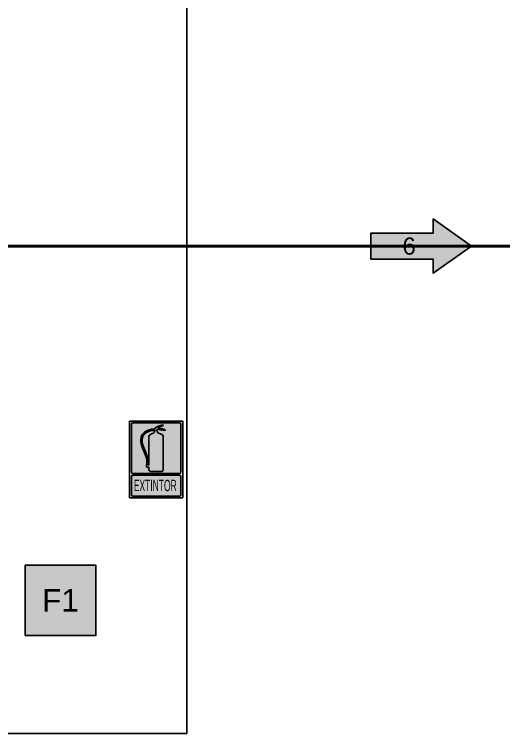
# Model space of a CAD drawing. Header units: metres. Extents: x 151 to 270, y 180 to 223.
# Drawn here: x 186.76 to 191.62, y 199.35 to 206.5 of the extents above; entities that cross this region are included whole.
import ezdxf
from ezdxf.enums import TextEntityAlignment as Align

# ---------------------------------------------------------------- set-up
doc = ezdxf.new("R2010")
doc.units = ezdxf.units.M
for name, color, linetype in [('1-AREA DE PRODUCCION', 7, 'Continuous'), ('2-SEÑALETICA', 2, 'Continuous'), ('4-DIAGRAMA DE RECORRIDO', 4, 'Continuous')]:
    doc.layers.add(name, color=color, linetype=linetype)
doc.styles.add('COMIN Simb Señalizacion', font='txt')
doc.styles.add('SEN-ARIAL', font='arial.ttf')

# ---------------------------------------------------------------- blocks, each defined once
blk = doc.blocks.new('A$C0DE554A4')
h = blk.add_hatch(color=10)
h.paths.add_polyline_path([(0.6089, 0.8723, 0.414214), (0.5918, 0.8894), (0.0373, 0.8894, 0.414214), (0.0202, 0.8723), (0.0202, 0.3064, 0.414214), (0.0373, 0.2893), (0.5918, 0.2893, 0.414214), (0.6089, 0.3064)])
h.paths.add_polyline_path([(0.1381, 0.6419), (0.1342, 0.6645), (0.1339, 0.6894), (0.1371, 0.718), (0.1408, 0.7315), (0.1506, 0.7496), (0.1631, 0.7673), (0.1762, 0.7774), (0.1943, 0.7886), (0.212, 0.7981), (0.2349, 0.8066), (0.2595, 0.8138), (0.281, 0.8151), (0.2954, 0.8151), (0.2954, 0.8224), (0.3305, 0.844), (0.3675, 0.8574), (0.3944, 0.8643), (0.3971, 0.8574), (0.3869, 0.8548), (0.3407, 0.8328), (0.338, 0.8246), (0.3495, 0.8246), (0.3712, 0.8217), (0.3912, 0.8181), (0.4151, 0.8106), (0.4213, 0.8053), (0.4233, 0.8017), (0.4043, 0.7988), (0.4, 0.8024), (0.3944, 0.8063), (0.3869, 0.8056), (0.3774, 0.8014), (0.3712, 0.8047), (0.3698, 0.8086), (0.3485, 0.8106), (0.3275, 0.8102), (0.3235, 0.809), (0.3235, 0.8026), (0.32, 0.8012), (0.32, 0.7973), (0.3279, 0.7934), (0.3305, 0.7796), (0.3392, 0.7686, -0.120407), (0.393, 0.7432, -0.22624), (0.3987, 0.7313), (0.3987, 0.3306, -0.414214), (0.3816, 0.3135), (0.2466, 0.3135, -0.414214), (0.2294, 0.3306), (0.2294, 0.3639), (0.2021, 0.3639), (0.1982, 0.3671), (0.1982, 0.3888), (0.2057, 0.3924), (0.2057, 0.4033), (0.2024, 0.4062), (0.2024, 0.4315), (0.2047, 0.4334), (0.2047, 0.4403), (0.1992, 0.4705), (0.1913, 0.4921), (0.168, 0.5516), (0.1526, 0.5932), (0.144, 0.6157)], flags=16)
h.paths.add_polyline_path([(0.1496, 0.6602), (0.1486, 0.691), (0.1509, 0.7114), (0.1585, 0.7323), (0.1716, 0.7543), (0.1936, 0.7718), (0.2175, 0.7842), (0.2448, 0.7951), (0.2615, 0.7996), (0.3005, 0.7996), (0.3005, 0.7964), (0.2969, 0.7964), (0.294, 0.7931), (0.294, 0.7803), (0.2842, 0.7676, 0.110621), (0.2351, 0.7432, 0.22624), (0.2294, 0.7313), (0.2294, 0.3881), (0.2241, 0.3881), (0.2205, 0.3944), (0.2205, 0.4042), (0.2228, 0.4062), (0.2228, 0.4314), (0.2205, 0.4334), (0.2198, 0.4517), (0.2156, 0.4747), (0.2054, 0.5029), (0.1909, 0.5388), (0.1713, 0.5866), (0.1562, 0.6296)], flags=0)
h.paths.add_polyline_path([(0.2294, 0.7313, -0.22624), (0.2351, 0.7432, -0.110621), (0.2842, 0.7676), (0.294, 0.7803), (0.294, 0.7931), (0.2969, 0.7964), (0.3005, 0.7964), (0.3005, 0.7996), (0.2615, 0.7996), (0.2448, 0.7951), (0.2175, 0.7842), (0.1936, 0.7718), (0.1716, 0.7543), (0.1585, 0.7323), (0.1509, 0.7114), (0.1486, 0.691), (0.1496, 0.6602), (0.1562, 0.6296), (0.1713, 0.5866), (0.1909, 0.5388), (0.2054, 0.5029), (0.2156, 0.4747), (0.2198, 0.4517), (0.2205, 0.4334), (0.2228, 0.4314), (0.2228, 0.4062), (0.2205, 0.4042), (0.2205, 0.3944), (0.2241, 0.3881), (0.2294, 0.3881)], flags=0)
h = blk.add_hatch(color=255)
h.paths.add_polyline_path([(0.3987, 0.7313, 0.22624), (0.393, 0.7432, 0.120407), (0.3392, 0.7686), (0.3305, 0.7796), (0.3279, 0.7934), (0.32, 0.7973), (0.32, 0.8012), (0.3235, 0.8026), (0.3235, 0.809), (0.3275, 0.8102), (0.3485, 0.8106), (0.3698, 0.8086), (0.3712, 0.8047), (0.3774, 0.8014), (0.3869, 0.8056), (0.3944, 0.8063), (0.4, 0.8024), (0.4043, 0.7988), (0.4233, 0.8017), (0.4213, 0.8053), (0.4151, 0.8106), (0.3912, 0.8181), (0.3712, 0.8217), (0.3495, 0.8246), (0.338, 0.8246), (0.3407, 0.8328), (0.3869, 0.8548), (0.3971, 0.8574), (0.3944, 0.8643), (0.3675, 0.8574), (0.3305, 0.844), (0.2954, 0.8224), (0.2954, 0.8151), (0.281, 0.8151), (0.2595, 0.8138), (0.2349, 0.8066), (0.212, 0.7981), (0.1943, 0.7886), (0.1762, 0.7774), (0.1631, 0.7673), (0.1506, 0.7496), (0.1408, 0.7315), (0.1371, 0.718), (0.1339, 0.6894), (0.1342, 0.6645), (0.1381, 0.6419), (0.144, 0.6157), (0.1526, 0.5932), (0.168, 0.5516), (0.1913, 0.4921), (0.1992, 0.4705), (0.2047, 0.4403), (0.2047, 0.4334), (0.2024, 0.4315), (0.2024, 0.4062), (0.2057, 0.4033), (0.2057, 0.3924), (0.1982, 0.3888), (0.1982, 0.3671), (0.2021, 0.3639), (0.2294, 0.3639), (0.2294, 0.3306, 0.414214), (0.2466, 0.3135), (0.3816, 0.3135, 0.414214), (0.3987, 0.3306)])
h.paths.add_polyline_path([(0.2294, 0.3881), (0.2241, 0.3881), (0.2205, 0.3944), (0.2205, 0.4042), (0.2228, 0.4062), (0.2228, 0.4314), (0.2205, 0.4334), (0.2198, 0.4517), (0.2156, 0.4747), (0.2054, 0.5029), (0.1909, 0.5388), (0.1713, 0.5866), (0.1562, 0.6296), (0.1496, 0.6602), (0.1486, 0.691), (0.1509, 0.7114), (0.1585, 0.7323), (0.1716, 0.7543), (0.1936, 0.7718), (0.2175, 0.7842), (0.2448, 0.7951), (0.2615, 0.7996), (0.3005, 0.7996), (0.3005, 0.7964), (0.2969, 0.7964), (0.294, 0.7931), (0.294, 0.7803), (0.2842, 0.7676, 0.110621), (0.2351, 0.7432, 0.22624), (0.2294, 0.7313)], flags=16)
for points in [[(0.2294, 0.7313, -0.22624), (0.2351, 0.7432, -0.110621), (0.2842, 0.7676), (0.294, 0.7803), (0.294, 0.7931), (0.2969, 0.7964), (0.3005, 0.7964), (0.3005, 0.7996), (0.2615, 0.7996), (0.2448, 0.7951), (0.2175, 0.7842), (0.1936, 0.7718), (0.1716, 0.7543), (0.1585, 0.7323), (0.1509, 0.7114), (0.1486, 0.691), (0.1496, 0.6602), (0.1562, 0.6296), (0.1713, 0.5866), (0.1909, 0.5388), (0.2054, 0.5029), (0.2156, 0.4747), (0.2198, 0.4517), (0.2205, 0.4334), (0.2228, 0.4314), (0.2228, 0.4062), (0.2205, 0.4042), (0.2205, 0.3944), (0.2241, 0.3881), (0.2294, 0.3881)], [(0.6089, 0.2523, 0.414214), (0.5918, 0.2695), (0.0373, 0.2695, 0.414214), (0.0202, 0.2523), (0.0202, 0.0373, 0.414214), (0.0373, 0.0202), (0.5918, 0.0202, 0.414214), (0.6089, 0.0373)]]:
    blk.add_hatch(color=10).paths.add_polyline_path(points)
at = {"color": 255}
for p, q in [((0.0202, 0.3064), (0.0202, 0.8723)), ((0.0373, 0.8894), (0.5918, 0.8894)), ((0.6089, 0.8723), (0.6089, 0.3064)), ((0.5918, 0.2893), (0.0373, 0.2893)), ((0.0373, 0.2695), (0.5918, 0.2695)), ((0.0202, 0.0373), (0.0202, 0.2523)), ((0.6089, 0.2523), (0.6089, 0.0373)), ((0.5918, 0.0202), (0.0373, 0.0202))]:
    blk.add_line(p, q, dxfattribs=at)
at = {"color": 7}
blk.add_lwpolyline([(0, 0.9096), (0.6291, 0.9096), (0.6291, 0), (0, 0)], close=True, dxfattribs=at)
at = {"color": 255}
for points in [[(0.3392, 0.7686), (0.3305, 0.7796), (0.3279, 0.7934), (0.32, 0.7973), (0.32, 0.8012), (0.3235, 0.8026), (0.3235, 0.809), (0.3275, 0.8102), (0.3485, 0.8106), (0.3698, 0.8086), (0.3712, 0.8047), (0.3774, 0.8014), (0.3869, 0.8056), (0.3944, 0.8063), (0.4, 0.8024), (0.4043, 0.7988), (0.4233, 0.8017), (0.4213, 0.8053), (0.4151, 0.8106), (0.3912, 0.8181), (0.3712, 0.8217), (0.3495, 0.8246), (0.338, 0.8246), (0.3407, 0.8328), (0.3869, 0.8548), (0.3971, 0.8574), (0.3944, 0.8643), (0.3675, 0.8574), (0.3305, 0.844), (0.2954, 0.8224), (0.2954, 0.8151), (0.281, 0.8151), (0.2595, 0.8138), (0.2349, 0.8066), (0.212, 0.7981), (0.1943, 0.7886), (0.1762, 0.7774), (0.1631, 0.7673), (0.1506, 0.7496), (0.1408, 0.7315), (0.1371, 0.718), (0.1339, 0.6894), (0.1342, 0.6645), (0.1381, 0.6419), (0.144, 0.6157), (0.1526, 0.5932), (0.168, 0.5516), (0.1913, 0.4921), (0.1992, 0.4705), (0.2047, 0.4403), (0.2047, 0.4334), (0.2024, 0.4315), (0.2024, 0.4062), (0.2057, 0.4033), (0.2057, 0.3924), (0.1982, 0.3888), (0.1982, 0.3671), (0.2021, 0.3639), (0.2294, 0.3639)], [(0.2294, 0.3881), (0.2241, 0.3881), (0.2205, 0.3944), (0.2205, 0.4042), (0.2228, 0.4062), (0.2228, 0.4314), (0.2205, 0.4334), (0.2198, 0.4517), (0.2156, 0.4747), (0.2054, 0.5029), (0.1909, 0.5388), (0.1713, 0.5866), (0.1562, 0.6296), (0.1496, 0.6602), (0.1486, 0.691), (0.1509, 0.7114), (0.1585, 0.7323), (0.1716, 0.7543), (0.1936, 0.7718), (0.2175, 0.7842), (0.2448, 0.7951), (0.2615, 0.7996), (0.3005, 0.7996), (0.3005, 0.7964), (0.2969, 0.7964), (0.294, 0.7931), (0.294, 0.7803), (0.2842, 0.7676)], [(0.2294, 0.7313), (0.2294, 0.3881)]]:
    blk.add_lwpolyline(points, dxfattribs=at)
blk.add_lwpolyline([(0.2294, 0.3639), (0.2294, 0.3306, 0.414214), (0.2466, 0.3135), (0.3816, 0.3135, 0.414214), (0.3987, 0.3306), (0.3987, 0.7313)], format="xyb", dxfattribs=at)
for centre, radius, start, end in [((0.0373, 0.8723), 0.0171, 90, 180), ((0.5918, 0.8723), 0.0171, 0, 90), ((0.3141, 0.6457), 0.1255, 50.99198, 78.4551), ((0.2447, 0.7313), 0.0153, 129.00802, 180), ((0.3141, 0.6457), 0.1255, 103.75823, 129.00802), ((0.3834, 0.7313), 0.0153, 0, 50.99198), ((0.0373, 0.3064), 0.0171, 180, 270), ((0.0373, 0.2523), 0.0171, 90, 180), ((0.5918, 0.3064), 0.0171, 270, 0), ((0.5918, 0.2523), 0.0171, 0, 90), ((0.0373, 0.0373), 0.0171, 180, 270), ((0.5918, 0.0373), 0.0171, 270, 0)]:
    blk.add_arc(centre, radius, start, end, dxfattribs=at)
at = {"color": 255, "style": 'COMIN Simb Señalizacion', "width": 0.56}
blk.add_text('EXTINTOR', height=0.13455, dxfattribs=at).set_placement((0.0495, 0.079))
blk = doc.blocks.new('SEÑ_INCENDIO')
at = {"true_color": 0xd90000}
blk.add_hatch(color=1, dxfattribs=at).paths.add_polyline_path([(-0.35, -0.35), (0.35, -0.35), (0.35, 0.35), (-0.35, 0.35)])
at = {"color": 7}
blk.add_lwpolyline([(-0.35, -0.35), (0.35, -0.35), (0.35, 0.35), (-0.35, 0.35)], close=True, dxfattribs=at)
at = {"color": 7, "style": 'SEN-ARIAL'}
blk.add_attdef('CODIGO', text='', height=0.224, dxfattribs=at).set_placement((0, 0), align=Align.MIDDLE_CENTER)
at = {"style": 'SEN-ARIAL', "flags": 1}
for tag, p in [('DESCRIPCION', (0, -0.55)), ('NOM', (0, -0.75))]:
    blk.add_attdef(tag, p, '', height=0.1, dxfattribs=at)
blk = doc.blocks.new('DR_TRANSPORTE')
at = {"true_color": 0x9bc8f0}
blk.add_hatch(color=7, dxfattribs=at).paths.add_polyline_path([(-0.5, -0.13), (0.12, -0.13), (0.12, -0.27), (0.5, 0), (0.12, 0.27), (0.12, 0.13), (-0.5, 0.13)])
at = {"color": 7}
blk.add_lwpolyline([(-0.5, -0.13), (0.12, -0.13), (0.12, -0.27), (0.5, 0), (0.12, 0.27), (0.12, 0.13), (-0.5, 0.13)], close=True, dxfattribs=at)
at = {"color": 250, "style": 'SEN-ARIAL'}
blk.add_attdef('NUM', text='', height=0.17, dxfattribs=at).set_placement((-0.12, 0), align=Align.MIDDLE_CENTER)
at = {"style": 'SEN-ARIAL', "flags": 1}
blk.add_attdef('ACTIVIDAD', (0, -0.45), '', height=0.1, dxfattribs=at)

msp = doc.modelspace()

# ---------------------------------------------------------------- linework, layer by layer
at = {"layer": '1-AREA DE PRODUCCION', "color": 0}
for p, q in [((188.47, 199.3528), (188.47, 212.3528)), ((188.47, 212.3528), (188.47, 199.3528)), ((162.47, 199.3528), (188.47, 199.3528))]:
    msp.add_line(p, q, dxfattribs=at)
at = {"layer": '4-DIAGRAMA DE RECORRIDO', "color": 7, "const_width": 0.03}
msp.add_lwpolyline([(172.25, 218), (170, 218), (170, 202.9), (168.8, 202.9), (168.8, 199.8), (172.55, 199.8), (172.55, 202.9), (177.4, 202.9), (177.4, 199.8), (181.5, 199.8), (181.5, 202.9), (185.3, 202.9), (185.3, 204.2), (196.3, 204.2)], dxfattribs=at)

# ---------------------------------------------------------------- block references
at = {"layer": '2-SEÑALETICA', "xscale": 0.8383233532913437, "yscale": 0.8383233532913437, "zscale": 0.8383233532913437}
msp.add_blockref('A$C0DE554A4', (187.901, 201.6972), dxfattribs=at)
at = {"layer": '2-SEÑALETICA'}
msp.add_blockref('SEÑ_INCENDIO', (187.2136, 200.6783), dxfattribs=at).add_auto_attribs({'CODIGO': 'F1'})
at = {"layer": '4-DIAGRAMA DE RECORRIDO'}
msp.add_blockref('DR_TRANSPORTE', (190.8, 204.2), dxfattribs=at).add_auto_attribs({'NUM': '6'})

doc.saveas('drawing.dxf')
